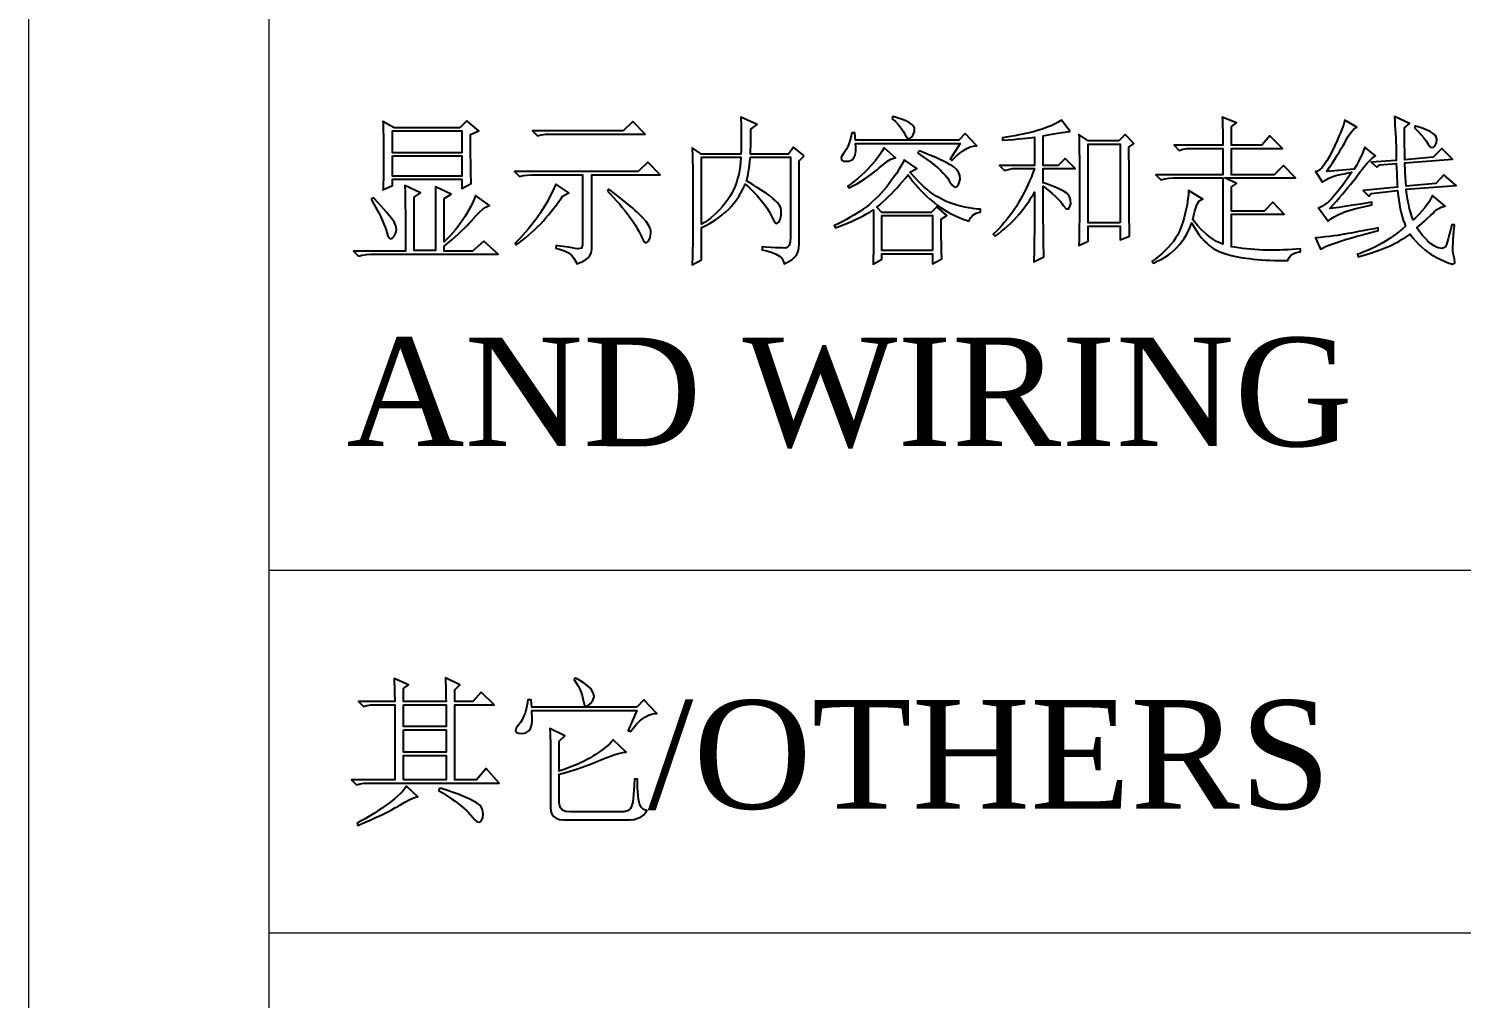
# Model space of a CAD drawing. Header units: millimetres. Extents: x 1653 to 3206, y -200 to 97.
# Drawn here: x 1653.4 to 1690.25, y -99.26 to -74.34 of the extents above; entities that cross this region are included whole.
import ezdxf

# ---------------------------------------------------------------- set-up
doc = ezdxf.new("R2010")
doc.units = ezdxf.units.MM
doc.header["$LTSCALE"] = 3
doc.styles.add('WMF-Times New Roman1', font='TIMES.TTF')

# ---------------------------------------------------------------- blocks, each defined once
blk = doc.blocks.new('XY')
at = {"lineweight": 20}
blk.add_lwpolyline([(0, 297), (0, 0), (205.21, 0), (205.21, 297)], close=True, dxfattribs=at)
at = {"color": 7, "lineweight": 20}
blk.add_lwpolyline([(6.177, 248.084), (6.177, 7.161), (200.583, 7.161), (200.583, 248.084)], close=True, dxfattribs=at)
at = {"color": 7}
for points in [[(11.091, 122.719), (9.402, 122.719), (9.112, 122.88), (9.116, 122.803), (9.119, 122.717), (9.121, 122.625), (9.124, 122.524), (9.125, 122.415), (9.127, 122.298), (9.128, 122.173), (9.128, 121.857), (9.127, 121.729), (9.126, 121.609), (9.124, 121.497), (9.122, 121.395), (9.12, 121.301), (9.117, 121.215), (9.113, 121.138), (9.112, 121.125), (9.353, 121.237), (9.353, 121.399), (11.14, 121.399), (11.14, 121.157), (11.381, 121.286), (11.379, 121.338), (11.376, 121.399), (11.374, 121.47), (11.372, 121.553), (11.37, 121.644), (11.369, 121.746), (11.368, 121.858), (11.367, 121.981), (11.366, 122.113), (11.366, 122.408), (11.365, 122.542), (11.574, 122.639), (11.268, 122.896)], [(15.292, 122.639), (12.959, 122.639), (13.087, 122.51), (13.185, 122.536), (13.288, 122.552), (13.399, 122.558), (15.855, 122.558), (15.534, 122.88)], [(19.943, 121.995), (19.67, 122.22), (19.541, 122.043), (18.559, 122.043), (18.565, 122.149), (18.568, 122.255), (18.571, 122.361), (18.574, 122.467), (18.576, 122.68), (18.576, 122.687), (18.736, 122.8), (18.318, 122.993), (18.324, 122.772), (18.326, 122.664), (18.326, 122.45), (18.325, 122.345), (18.324, 122.241), (18.321, 122.139), (18.318, 122.043), (17.304, 122.043), (17.063, 122.204), (17.067, 122.134), (17.07, 122.053), (17.074, 121.96), (17.076, 121.855), (17.077, 121.737), (17.078, 121.607), (17.078, 119.798), (17.077, 119.704), (17.076, 119.603), (17.073, 119.495), (17.069, 119.38), (17.065, 119.258), (17.063, 119.192), (17.304, 119.321), (17.304, 120.159), (17.394, 120.198), (17.484, 120.243), (17.573, 120.294), (17.662, 120.35), (17.75, 120.413), (17.837, 120.48), (17.923, 120.555), (17.932, 120.561), (18.004, 120.63), (18.073, 120.703), (18.138, 120.781), (18.2, 120.863), (18.26, 120.95), (18.315, 121.043), (18.368, 121.139), (18.417, 121.24), (18.43, 121.27), (18.509, 121.2), (18.586, 121.128), (18.661, 121.053), (18.734, 120.975), (18.805, 120.896), (18.849, 120.843), (18.921, 120.751), (18.986, 120.66), (19.042, 120.571), (19.09, 120.483), (19.129, 120.396), (19.131, 120.392), (19.188, 120.287), (19.244, 120.256), (19.299, 120.302), (19.299, 120.303), (19.337, 120.386), (19.352, 120.484), (19.349, 120.596), (19.34, 120.65), (19.326, 120.692), (19.299, 120.738), (19.259, 120.789), (19.205, 120.844), (19.138, 120.903), (19.058, 120.967), (18.965, 121.035), (18.858, 121.108), (18.739, 121.185), (18.605, 121.266), (18.463, 121.351), (18.484, 121.441), (18.503, 121.538), (18.52, 121.641), (18.536, 121.748), (18.55, 121.862), (18.559, 121.962), (19.589, 121.962), (19.589, 119.917), (19.586, 119.785), (19.559, 119.692), (19.509, 119.64), (19.452, 119.627), (19.388, 119.629), (19.306, 119.632), (19.205, 119.637), (19.085, 119.645), (18.947, 119.654), (18.865, 119.659), (18.865, 119.579), (19.005, 119.549), (19.124, 119.512), (19.224, 119.469), (19.305, 119.419), (19.365, 119.364), (19.406, 119.301), (19.427, 119.232), (19.428, 119.225), (19.535, 119.27), (19.624, 119.326), (19.696, 119.39), (19.751, 119.463), (19.789, 119.545), (19.81, 119.636), (19.815, 119.736), (19.815, 121.866)], [(22.197, 122.961), (22.289, 122.876), (22.368, 122.792), (22.436, 122.711), (22.491, 122.631), (22.533, 122.553), (22.543, 122.534), (22.597, 122.448), (22.655, 122.432), (22.716, 122.486), (22.736, 122.518), (22.778, 122.623), (22.777, 122.714), (22.733, 122.789), (22.711, 122.807), (22.651, 122.849), (22.572, 122.891), (22.475, 122.93), (22.36, 122.97), (22.229, 123.009)], [(26.784, 122.623), (26.559, 122.912), (26.474, 122.863), (26.385, 122.816), (26.292, 122.772), (26.194, 122.731), (26.09, 122.692), (25.982, 122.657), (25.947, 122.647), (25.863, 122.623), (25.773, 122.6), (25.678, 122.577), (25.579, 122.555), (25.474, 122.534), (25.365, 122.513), (25.25, 122.493), (25.045, 122.462), (25.045, 122.397), (25.193, 122.409), (25.327, 122.421), (25.45, 122.432), (25.561, 122.442), (25.659, 122.452), (25.744, 122.462), (25.818, 122.471), (25.866, 122.477), (25.866, 121.753), (24.965, 121.753), (25.094, 121.624), (25.303, 121.672), (25.866, 121.672), (25.827, 121.565), (25.786, 121.458), (25.742, 121.354), (25.698, 121.253), (25.651, 121.154), (25.603, 121.057), (25.553, 120.961), (25.501, 120.869), (25.448, 120.778), (25.392, 120.69), (25.335, 120.604), (25.276, 120.519), (25.216, 120.438), (25.154, 120.358), (25.09, 120.281), (25.024, 120.205), (24.956, 120.133), (24.887, 120.062), (24.816, 119.993), (24.804, 119.982), (24.852, 119.934), (24.938, 119.997), (25.02, 120.063), (25.102, 120.129), (25.18, 120.2), (25.257, 120.271), (25.331, 120.345), (25.402, 120.421), (25.472, 120.5), (25.538, 120.581), (25.603, 120.663), (25.665, 120.747), (25.726, 120.834), (25.784, 120.923), (25.84, 121.014), (25.866, 121.061), (25.866, 120.909), (25.866, 120.762), (25.866, 120.487), (25.865, 120.358), (25.865, 120.235), (25.864, 120.117), (25.863, 120.006), (25.862, 119.9), (25.861, 119.8), (25.859, 119.706), (25.858, 119.618), (25.856, 119.535), (25.855, 119.458), (25.853, 119.388), (25.852, 119.323), (25.85, 119.273), (26.107, 119.402), (26.106, 119.445), (26.104, 119.496), (26.103, 119.556), (26.101, 119.622), (26.1, 119.697), (26.098, 119.779), (26.097, 119.869), (26.096, 119.967), (26.095, 120.073), (26.094, 120.187), (26.093, 120.308), (26.093, 120.437), (26.093, 120.574), (26.092, 120.719), (26.092, 121.222), (26.207, 121.126), (26.309, 121.038), (26.397, 120.958), (26.472, 120.885), (26.533, 120.821), (26.579, 120.763), (26.607, 120.722), (26.678, 120.638), (26.739, 120.639), (26.767, 120.674), (26.797, 120.762), (26.793, 120.863), (26.767, 120.947), (26.74, 120.991), (26.694, 121.035), (26.629, 121.082), (26.544, 121.128), (26.439, 121.176), (26.315, 121.225), (26.172, 121.276), (26.092, 121.302), (26.092, 121.672), (26.913, 121.672), (26.655, 121.93), (26.478, 121.753), (26.092, 121.753), (26.092, 122.51), (26.173, 122.529), (26.263, 122.547), (26.361, 122.564), (26.468, 122.582), (26.582, 122.598), (26.704, 122.614)], [(30.699, 122.925), (30.702, 122.844), (30.705, 122.75), (30.708, 122.642), (30.709, 122.522), (30.71, 122.388), (30.711, 122.268), (29.455, 122.268), (29.584, 122.139), (29.681, 122.166), (29.785, 122.182), (29.895, 122.187), (30.711, 122.187), (30.711, 121.512), (28.988, 121.512), (29.117, 121.383), (29.214, 121.409), (29.318, 121.425), (29.428, 121.431), (30.711, 121.431), (30.711, 119.724), (30.63, 119.758), (30.55, 119.799), (30.469, 119.848), (30.388, 119.904), (30.308, 119.967), (30.227, 120.038), (30.147, 120.115), (30.067, 120.201), (29.986, 120.293), (29.938, 120.352), (29.964, 120.473), (29.992, 120.581), (30.02, 120.675), (30.043, 120.739), (30.101, 120.839), (30.175, 120.882), (30.196, 120.884), (29.825, 121.109), (29.823, 121.023), (29.816, 120.934), (29.805, 120.838), (29.789, 120.739), (29.768, 120.634), (29.743, 120.525), (29.712, 120.41), (29.678, 120.291), (29.656, 120.223), (29.625, 120.134), (29.587, 120.047), (29.543, 119.962), (29.493, 119.878), (29.437, 119.796), (29.375, 119.716), (29.306, 119.638), (29.231, 119.562), (29.15, 119.488), (29.063, 119.415), (28.971, 119.344), (28.892, 119.29), (28.924, 119.241), (29.025, 119.286), (29.122, 119.335), (29.213, 119.388), (29.3, 119.445), (29.381, 119.507), (29.458, 119.571), (29.529, 119.641), (29.597, 119.715), (29.659, 119.793), (29.716, 119.874), (29.768, 119.961), (29.816, 120.05), (29.858, 120.144), (29.896, 120.242), (29.906, 120.272), (29.969, 120.164), (30.032, 120.066), (30.096, 119.975), (30.161, 119.892), (30.227, 119.817), (30.295, 119.749), (30.362, 119.69), (30.381, 119.676), (30.45, 119.627), (30.527, 119.583), (30.614, 119.541), (30.709, 119.503), (30.812, 119.469), (30.923, 119.438), (31.043, 119.41), (31.129, 119.394), (31.215, 119.38), (31.304, 119.367), (31.397, 119.355), (31.494, 119.344), (31.595, 119.335), (31.699, 119.327), (31.806, 119.32), (31.917, 119.315), (32.032, 119.311), (32.152, 119.307), (32.273, 119.305), (32.384, 119.305), (32.413, 119.387), (32.47, 119.451), (32.555, 119.497), (32.668, 119.526), (32.706, 119.531), (32.706, 119.611), (32.597, 119.601), (32.488, 119.592), (32.381, 119.584), (32.272, 119.579), (32.166, 119.575), (32.058, 119.573), (31.953, 119.572), (31.846, 119.574), (31.741, 119.577), (31.636, 119.582), (31.532, 119.588), (31.427, 119.596), (31.323, 119.607), (31.22, 119.619), (31.118, 119.632), (31.016, 119.646), (30.936, 119.659), (30.936, 120.497), (32.288, 120.497), (31.998, 120.803), (31.773, 120.578), (30.936, 120.578), (30.936, 121.205), (31.065, 121.286), (30.759, 121.431), (32.577, 121.431), (32.271, 121.753), (32.03, 121.512), (30.936, 121.512), (30.936, 122.187), (32.24, 122.187), (31.917, 122.51), (31.709, 122.268), (30.936, 122.268), (30.936, 122.752), (31.065, 122.848), (30.694, 122.993)], [(33.834, 122.854), (33.81, 122.784), (33.78, 122.702), (33.743, 122.61), (33.697, 122.506), (33.646, 122.39), (33.587, 122.264), (33.527, 122.139), (33.453, 121.993), (33.382, 121.869), (33.317, 121.768), (33.256, 121.69), (33.199, 121.634), (33.147, 121.602), (33.099, 121.591), (33.092, 121.592), (33.269, 121.318), (33.346, 121.376), (33.435, 121.424), (33.537, 121.465), (33.616, 121.488), (33.724, 121.515), (33.829, 121.538), (33.931, 121.559), (34.026, 121.576), (33.968, 121.49), (33.909, 121.406), (33.847, 121.321), (33.784, 121.237), (33.717, 121.151), (33.649, 121.066), (33.592, 120.997), (33.501, 120.894), (33.416, 120.809), (33.335, 120.743), (33.259, 120.694), (33.188, 120.662), (33.173, 120.658), (33.415, 120.32), (33.489, 120.379), (33.572, 120.434), (33.666, 120.483), (33.77, 120.528), (33.841, 120.554), (33.923, 120.58), (34.011, 120.606), (34.107, 120.632), (34.21, 120.66), (34.321, 120.687), (34.439, 120.715), (34.541, 120.739), (34.541, 120.803), (34.392, 120.779), (34.252, 120.757), (34.123, 120.736), (34.002, 120.718), (33.891, 120.7), (33.79, 120.685), (33.697, 120.672), (33.615, 120.661), (33.542, 120.651), (33.463, 120.642), (33.548, 120.739), (33.631, 120.833), (33.709, 120.924), (33.784, 121.013), (33.857, 121.098), (33.924, 121.181), (33.99, 121.261), (34.051, 121.337), (34.109, 121.41), (34.163, 121.481), (34.215, 121.549), (34.235, 121.576), (34.328, 121.698), (34.413, 121.8), (34.488, 121.881), (34.554, 121.942), (34.609, 121.981), (34.638, 121.995), (34.364, 122.22), (34.329, 122.132), (34.289, 122.04), (34.245, 121.946), (34.197, 121.849), (34.143, 121.75), (34.09, 121.656), (33.382, 121.592), (33.456, 121.705), (33.526, 121.814), (33.591, 121.916), (33.651, 122.011), (33.706, 122.101), (33.757, 122.185), (33.802, 122.263), (33.843, 122.335), (33.873, 122.389), (33.943, 122.508), (34.01, 122.603), (34.074, 122.676), (34.136, 122.725), (34.155, 122.735), (33.849, 122.912)], [(35.129, 122.897), (35.137, 122.787), (35.144, 122.677), (35.15, 122.569), (35.155, 122.462), (35.16, 122.357), (35.163, 122.252), (35.166, 122.148), (35.168, 122.046), (35.169, 121.945), (35.169, 121.881), (34.525, 121.833), (34.669, 121.705), (34.75, 121.769), (35.169, 121.801), (35.174, 121.672), (35.18, 121.553), (35.185, 121.443), (35.191, 121.343), (35.197, 121.252), (35.201, 121.189), (34.315, 121.109), (34.461, 120.964), (34.525, 121.028), (35.201, 121.109), (35.216, 120.982), (35.234, 120.861), (35.253, 120.746), (35.274, 120.638), (35.299, 120.535), (35.324, 120.439), (35.351, 120.348), (35.381, 120.264), (35.41, 120.191), (35.327, 120.12), (35.243, 120.051), (35.158, 119.986), (35.072, 119.923), (34.984, 119.863), (34.895, 119.807), (34.806, 119.752), (34.714, 119.701), (34.621, 119.654), (34.528, 119.608), (34.433, 119.566), (34.338, 119.527), (34.24, 119.49), (34.171, 119.467), (34.187, 119.402), (34.307, 119.436), (34.421, 119.469), (34.529, 119.504), (34.631, 119.537), (34.728, 119.571), (34.818, 119.605), (34.903, 119.639), (34.951, 119.659), (35.047, 119.703), (35.141, 119.749), (35.234, 119.799), (35.325, 119.853), (35.416, 119.91), (35.505, 119.97), (35.523, 119.982), (35.597, 119.888), (35.672, 119.802), (35.748, 119.722), (35.825, 119.647), (35.904, 119.581), (35.983, 119.52), (36.064, 119.465), (36.145, 119.418), (36.174, 119.402), (36.314, 119.332), (36.43, 119.28), (36.523, 119.242), (36.59, 119.221), (36.617, 119.217), (36.677, 119.246), (36.666, 119.351), (36.665, 119.354), (36.64, 119.451), (36.626, 119.555), (36.625, 119.666), (36.625, 119.676), (36.629, 119.751), (36.635, 119.842), (36.643, 119.947), (36.652, 120.065), (36.663, 120.2), (36.665, 120.223), (36.601, 120.223), (36.564, 120.088), (36.532, 119.97), (36.505, 119.868), (36.482, 119.782), (36.464, 119.716), (36.423, 119.646), (36.35, 119.62), (36.245, 119.637), (36.207, 119.652), (36.141, 119.684), (36.072, 119.731), (36.001, 119.791), (35.926, 119.864), (35.848, 119.951), (35.767, 120.052), (35.7, 120.143), (35.894, 120.318), (35.975, 120.393), (36.046, 120.46), (36.107, 120.518), (36.143, 120.554), (36.231, 120.629), (36.321, 120.679), (36.411, 120.705), (36.424, 120.707), (36.102, 120.98), (36.06, 120.9), (36.012, 120.819), (35.956, 120.737), (35.893, 120.656), (35.823, 120.573), (35.746, 120.49), (35.662, 120.406), (35.603, 120.352), (35.571, 120.442), (35.541, 120.536), (35.514, 120.634), (35.49, 120.736), (35.469, 120.842), (35.451, 120.951), (35.435, 121.065), (35.426, 121.141), (36.714, 121.237), (36.392, 121.512), (36.183, 121.286), (35.426, 121.222), (35.415, 121.339), (35.407, 121.452), (35.401, 121.56), (35.397, 121.662), (35.394, 121.759), (35.394, 121.818), (36.617, 121.914), (36.344, 122.187), (36.119, 121.962), (35.394, 121.898), (35.39, 122.02), (35.387, 122.138), (35.384, 122.251), (35.382, 122.359), (35.38, 122.462), (35.379, 122.561), (35.378, 122.653), (35.378, 122.719), (35.507, 122.832), (35.121, 123.009)], [(35.636, 122.719), (35.73, 122.627), (35.811, 122.54), (35.88, 122.46), (35.935, 122.385), (35.978, 122.315), (35.981, 122.309), (36.048, 122.22), (36.115, 122.21), (36.158, 122.244), (36.207, 122.332), (36.213, 122.429), (36.198, 122.486), (36.17, 122.531), (36.119, 122.576), (36.043, 122.622), (35.942, 122.668), (35.817, 122.715), (35.668, 122.763), (35.652, 122.767)], [(11.14, 122.075), (9.353, 122.075), (9.353, 122.639), (11.14, 122.639)], [(21.167, 122.59), (21.141, 122.467), (21.109, 122.356), (21.072, 122.256), (21.03, 122.168), (20.982, 122.092), (20.957, 122.058), (20.897, 121.962), (20.9, 121.895), (20.966, 121.86), (20.981, 121.857), (21.092, 121.858), (21.178, 121.896), (21.223, 121.946), (21.255, 122.019), (21.271, 122.114), (21.271, 122.231), (21.263, 122.316), (23.951, 122.316), (23.694, 121.914), (23.742, 121.881), (23.847, 121.982), (23.946, 122.067), (24.04, 122.136), (24.128, 122.189), (24.211, 122.226), (24.287, 122.248), (24.357, 122.254), (24.386, 122.252), (24.08, 122.575), (23.919, 122.397), (21.263, 122.397), (21.247, 122.59)], [(28.038, 122.381), (27.25, 122.381), (27.009, 122.542), (27.012, 122.454), (27.014, 122.362), (27.015, 122.269), (27.017, 122.171), (27.019, 122.071), (27.02, 121.967), (27.022, 121.86), (27.023, 121.75), (27.024, 121.637), (27.025, 121.521), (27.025, 120.974), (27.024, 120.864), (27.024, 120.755), (27.023, 120.646), (27.021, 120.431), (27.02, 120.326), (27.018, 120.221), (27.017, 120.117), (27.015, 120.013), (27.012, 119.81), (27.009, 119.709), (27.009, 119.692), (27.25, 119.805), (27.25, 120.191), (28.071, 120.191), (28.071, 119.836), (28.313, 119.934), (28.311, 119.98), (28.31, 120.032), (28.308, 120.089), (28.307, 120.153), (28.306, 120.224), (28.304, 120.299), (28.303, 120.38), (28.303, 120.467), (28.302, 120.56), (28.301, 120.659), (28.301, 120.764), (28.3, 120.874), (28.299, 120.991), (28.299, 121.113), (28.298, 121.241), (28.298, 121.375), (28.297, 121.515), (28.297, 121.812), (28.296, 121.969), (28.296, 122.22), (28.425, 122.316), (28.2, 122.542)], [(9.353, 121.995), (11.14, 121.995), (11.14, 121.479), (9.353, 121.479)], [(18.31, 121.844), (18.297, 121.73), (18.28, 121.62), (18.259, 121.514), (18.232, 121.411), (18.201, 121.313), (18.166, 121.217), (18.127, 121.126), (18.083, 121.039), (18.034, 120.956), (17.981, 120.876), (17.98, 120.875), (17.91, 120.782), (17.839, 120.694), (17.766, 120.612), (17.692, 120.535), (17.615, 120.464), (17.537, 120.398), (17.457, 120.338), (17.377, 120.283), (17.304, 120.24), (17.304, 121.962), (18.318, 121.962)], [(21.952, 122.12), (21.897, 122.037), (21.838, 121.957), (21.777, 121.876), (21.711, 121.798), (21.643, 121.72), (21.571, 121.645), (21.496, 121.57), (21.416, 121.497), (21.333, 121.426), (21.247, 121.355), (21.158, 121.286), (21.07, 121.222), (21.103, 121.174), (21.21, 121.232), (21.312, 121.29), (21.409, 121.35), (21.502, 121.408), (21.589, 121.466), (21.672, 121.526), (21.749, 121.584), (21.822, 121.642), (21.875, 121.689), (21.989, 121.785), (22.089, 121.859), (22.175, 121.91), (22.247, 121.939), (22.293, 121.946), (22.003, 122.204)], [(22.857, 122.075), (22.98, 121.992), (23.093, 121.91), (23.198, 121.833), (23.293, 121.758), (23.378, 121.687), (23.454, 121.618), (23.522, 121.553), (23.58, 121.49), (23.628, 121.43), (23.667, 121.374), (23.685, 121.342), (23.752, 121.241), (23.811, 121.194), (23.864, 121.201), (23.91, 121.263), (23.927, 121.302), (23.951, 121.402), (23.946, 121.495), (23.913, 121.581), (23.852, 121.659), (23.798, 121.705), (23.746, 121.741), (23.684, 121.778), (23.611, 121.818), (23.528, 121.86), (23.434, 121.905), (23.329, 121.952), (23.214, 122), (23.088, 122.052), (22.953, 122.105), (22.905, 122.123)], [(28.071, 120.272), (27.25, 120.272), (27.25, 122.3), (28.071, 122.3)], [(15.678, 121.592), (12.492, 121.592), (12.62, 121.463), (12.718, 121.49), (12.821, 121.505), (12.932, 121.512), (14.246, 121.512), (14.246, 119.708), (14.215, 119.628), (14.121, 119.611), (14.118, 119.611), (14.058, 119.62), (13.976, 119.631), (13.873, 119.646), (13.749, 119.665), (13.603, 119.687), (13.57, 119.692), (13.554, 119.627), (13.676, 119.59), (13.779, 119.552), (13.863, 119.515), (13.892, 119.498), (13.958, 119.447), (14.021, 119.369), (14.082, 119.267), (14.101, 119.225), (14.226, 119.272), (14.323, 119.322), (14.391, 119.375), (14.415, 119.402), (14.466, 119.495), (14.487, 119.595), (14.487, 121.512), (16.242, 121.512), (15.92, 121.833)], [(22.478, 121.817), (22.432, 121.732), (22.38, 121.645), (22.324, 121.555), (22.261, 121.463), (22.193, 121.368), (22.132, 121.286), (22.066, 121.202), (21.998, 121.121), (21.926, 121.041), (21.854, 120.965), (21.778, 120.891), (21.7, 120.82), (21.621, 120.751), (21.545, 120.69), (21.471, 120.634), (21.391, 120.579), (21.308, 120.523), (21.221, 120.469), (21.13, 120.417), (21.035, 120.364), (20.936, 120.312), (20.832, 120.261), (20.725, 120.211), (20.716, 120.207), (20.748, 120.143), (20.862, 120.187), (20.972, 120.231), (21.079, 120.276), (21.18, 120.321), (21.279, 120.366), (21.372, 120.412), (21.463, 120.457), (21.549, 120.504), (21.631, 120.55), (21.71, 120.597), (21.73, 120.609), (21.73, 120.304), (21.729, 120.164), (21.728, 120.032), (21.727, 119.908), (21.726, 119.793), (21.725, 119.685), (21.724, 119.587), (21.723, 119.496), (21.721, 119.415), (21.719, 119.341), (21.717, 119.276), (21.714, 119.218), (21.714, 119.209), (21.939, 119.338), (21.939, 119.482), (23.243, 119.482), (23.243, 119.225), (23.484, 119.354), (23.481, 119.413), (23.479, 119.483), (23.476, 119.565), (23.474, 119.657), (23.472, 119.76), (23.47, 119.874), (23.469, 120), (23.468, 120.136), (23.468, 120.368), (23.613, 120.465), (23.355, 120.69), (23.211, 120.545), (21.939, 120.545), (21.811, 120.674), (21.887, 120.74), (21.962, 120.808), (22.037, 120.878), (22.112, 120.949), (22.185, 121.023), (22.258, 121.1), (22.331, 121.179), (22.404, 121.26), (22.476, 121.342), (22.546, 121.427), (22.615, 121.512), (22.675, 121.426), (22.738, 121.342), (22.804, 121.261), (22.873, 121.181), (22.945, 121.104), (23.019, 121.028), (23.096, 120.955), (23.176, 120.884), (23.258, 120.815), (23.283, 120.795), (23.366, 120.732), (23.452, 120.671), (23.539, 120.614), (23.629, 120.56), (23.72, 120.51), (23.815, 120.463), (23.911, 120.419), (24.01, 120.379), (24.111, 120.341), (24.176, 120.32), (24.219, 120.406), (24.283, 120.476), (24.369, 120.527), (24.477, 120.56), (24.482, 120.561), (24.482, 120.626), (24.38, 120.631), (24.277, 120.643), (24.175, 120.657), (24.073, 120.677), (23.971, 120.701), (23.869, 120.73), (23.767, 120.763), (23.664, 120.801), (23.58, 120.835), (23.501, 120.872), (23.421, 120.915), (23.34, 120.963), (23.26, 121.016), (23.178, 121.075), (23.098, 121.14), (23.016, 121.211), (22.935, 121.287), (22.852, 121.368), (22.771, 121.455), (22.688, 121.548), (22.663, 121.576), (22.84, 121.672), (22.519, 121.898)], [(9.677, 121.176), (9.679, 121.109), (9.681, 121.035), (9.682, 120.955), (9.684, 120.87), (9.685, 120.778), (9.687, 120.681), (9.688, 120.577), (9.689, 120.467), (9.689, 120.353), (9.689, 120.231), (9.69, 120.103), (9.691, 119.97), (9.691, 119.547), (8.356, 119.547), (8.484, 119.419), (8.581, 119.444), (8.685, 119.46), (8.796, 119.467), (12.074, 119.467), (11.703, 119.805), (11.414, 119.547), (10.689, 119.547), (10.689, 119.676), (10.788, 119.76), (10.882, 119.84), (10.971, 119.919), (11.054, 119.995), (11.132, 120.068), (11.205, 120.139), (11.274, 120.207), (11.336, 120.273), (11.394, 120.337), (11.421, 120.368), (11.513, 120.469), (11.599, 120.555), (11.68, 120.623), (11.756, 120.677), (11.826, 120.714), (11.848, 120.722), (11.494, 120.98), (11.455, 120.884), (11.413, 120.791), (11.368, 120.698), (11.319, 120.606), (11.268, 120.517), (11.214, 120.429), (11.156, 120.341), (11.096, 120.255), (11.033, 120.171), (10.966, 120.088), (10.897, 120.006), (10.824, 119.925), (10.748, 119.847), (10.689, 119.788), (10.689, 120.899), (10.866, 121.012), (10.464, 121.205), (10.464, 119.563), (9.916, 119.563), (9.916, 120.932), (10.078, 121.045), (9.676, 121.237)], [(13.513, 121.174), (13.469, 121.078), (13.424, 120.985), (13.376, 120.892), (13.326, 120.8), (13.273, 120.709), (13.218, 120.62), (13.161, 120.533), (13.103, 120.446), (13.042, 120.361), (12.978, 120.278), (12.913, 120.195), (12.846, 120.113), (12.775, 120.033), (12.704, 119.954), (12.63, 119.876), (12.553, 119.799), (12.508, 119.757), (12.54, 119.708), (12.621, 119.768), (12.702, 119.83), (12.781, 119.894), (12.858, 119.96), (12.935, 120.028), (13.011, 120.099), (13.086, 120.171), (13.159, 120.245), (13.231, 120.322), (13.301, 120.401), (13.371, 120.482), (13.439, 120.566), (13.506, 120.651), (13.573, 120.738), (13.638, 120.828), (13.701, 120.92), (13.731, 120.964), (13.892, 121.045), (13.554, 121.27)], [(8.806, 120.884), (8.879, 120.757), (8.943, 120.639), (9.002, 120.529), (9.054, 120.426), (9.099, 120.33), (9.137, 120.243), (9.168, 120.163), (9.192, 120.09), (9.209, 120.03), (9.247, 119.918), (9.294, 119.867), (9.349, 119.878), (9.402, 119.934), (9.446, 120.017), (9.459, 120.105), (9.442, 120.199), (9.396, 120.297), (9.37, 120.336), (9.322, 120.401), (9.267, 120.471), (9.205, 120.546), (9.136, 120.626), (9.061, 120.71), (8.98, 120.8), (8.891, 120.895), (8.87, 120.916)], [(14.89, 121.093), (14.973, 121.005), (15.053, 120.919), (15.128, 120.834), (15.2, 120.752), (15.267, 120.672), (15.331, 120.594), (15.39, 120.519), (15.446, 120.445), (15.461, 120.425), (15.533, 120.323), (15.597, 120.226), (15.653, 120.133), (15.701, 120.044), (15.742, 119.961), (15.767, 119.901), (15.824, 119.792), (15.878, 119.758), (15.931, 119.798), (15.936, 119.805), (15.983, 119.902), (16.003, 120.001), (16.001, 120.07), (15.981, 120.139), (15.94, 120.219), (15.876, 120.309), (15.788, 120.41), (15.759, 120.441), (15.712, 120.488), (15.657, 120.54), (15.595, 120.596), (15.525, 120.657), (15.449, 120.722), (15.365, 120.792), (15.274, 120.866), (15.175, 120.945), (15.069, 121.027), (14.956, 121.115), (14.922, 121.141)], [(23.243, 119.563), (21.939, 119.563), (21.939, 120.465), (23.243, 120.465)], [(34.561, 120.117), (34.43, 120.093), (34.309, 120.071), (34.198, 120.05), (34.097, 120.031), (34.005, 120.014), (33.923, 120), (33.851, 119.987), (33.825, 119.982), (33.745, 119.968), (33.656, 119.954), (33.558, 119.94), (33.453, 119.926), (33.34, 119.912), (33.217, 119.899), (33.092, 119.886), (33.221, 119.596), (33.272, 119.628), (33.352, 119.665), (33.458, 119.709), (33.593, 119.757), (33.64, 119.772), (33.708, 119.795), (33.784, 119.819), (33.867, 119.844), (33.957, 119.871), (34.053, 119.899), (34.158, 119.929), (34.269, 119.961), (34.387, 119.993), (34.513, 120.027), (34.645, 120.063), (34.702, 120.078), (34.702, 120.143)], [(10.722, 108.48), (10.726, 108.378), (10.731, 108.175), (10.732, 108.073), (10.733, 107.971), (10.733, 107.97), (9.638, 107.97), (9.638, 108.308), (9.767, 108.404), (9.397, 108.566), (9.402, 108.448), (9.406, 108.337), (9.409, 108.233), (9.412, 108.135), (9.413, 108.043), (9.413, 107.97), (8.48, 107.97), (8.608, 107.841), (8.701, 107.866), (8.8, 107.883), (8.905, 107.889), (8.93, 107.89), (9.413, 107.89), (9.413, 105.957), (8.302, 105.957), (8.432, 105.828), (8.524, 105.853), (8.623, 105.869), (8.728, 105.876), (12.101, 105.876), (11.763, 106.247), (11.521, 105.957), (10.958, 105.957), (10.958, 107.89), (11.972, 107.89), (11.634, 108.212), (11.425, 107.97), (10.958, 107.97), (10.958, 108.275), (11.087, 108.404), (10.716, 108.582)], [(14.016, 108.549), (14.081, 108.454), (14.136, 108.359), (14.181, 108.268), (14.217, 108.177), (14.242, 108.089), (14.258, 108.002), (14.258, 108.002), (14.282, 107.899), (14.323, 107.853), (14.38, 107.862), (14.451, 107.921), (14.512, 108.009), (14.539, 108.093), (14.53, 108.177), (14.485, 108.257), (14.483, 108.26), (14.428, 108.321), (14.362, 108.382), (14.283, 108.443), (14.194, 108.505), (14.092, 108.566), (14.064, 108.582)], [(15.642, 107.825), (12.938, 107.825), (12.921, 108.018), (12.841, 108.018), (12.82, 107.892), (12.795, 107.778), (12.765, 107.674), (12.73, 107.582), (12.691, 107.501), (12.648, 107.432), (12.608, 107.382), (12.538, 107.288), (12.522, 107.217), (12.563, 107.17), (12.599, 107.156), (12.7, 107.147), (12.789, 107.169), (12.869, 107.225), (12.873, 107.229), (12.909, 107.281), (12.935, 107.352), (12.949, 107.443), (12.952, 107.555), (12.944, 107.687), (12.938, 107.744), (15.642, 107.744), (15.416, 107.229), (15.481, 107.197), (15.554, 107.298), (15.63, 107.386), (15.706, 107.463), (15.783, 107.526), (15.86, 107.579), (15.939, 107.618), (16.017, 107.645), (16.098, 107.66), (16.156, 107.664), (15.819, 108.018)], [(9.638, 107.89), (10.733, 107.89), (10.733, 107.326), (9.638, 107.326)], [(9.638, 107.246), (10.733, 107.246), (10.733, 106.665), (9.638, 106.665)], [(13.649, 105.32), (13.646, 105.362), (13.646, 106.102), (13.745, 106.129), (13.844, 106.157), (13.942, 106.187), (14.04, 106.217), (14.136, 106.249), (14.232, 106.282), (14.328, 106.316), (14.422, 106.351), (14.516, 106.388), (14.609, 106.426), (14.7, 106.464), (14.839, 106.522), (14.963, 106.57), (15.073, 106.608), (15.169, 106.636), (15.25, 106.656), (15.317, 106.665), (15.368, 106.665), (15.03, 106.987), (14.989, 106.936), (14.934, 106.878), (14.863, 106.816), (14.777, 106.748), (14.677, 106.675), (14.58, 106.609), (14.507, 106.564), (14.431, 106.518), (14.35, 106.475), (14.266, 106.431), (14.175, 106.389), (14.082, 106.347), (13.984, 106.306), (13.88, 106.265), (13.774, 106.226), (13.663, 106.188), (13.646, 106.182), (13.646, 106.955), (13.79, 107.085), (13.404, 107.277), (13.411, 107.155), (13.415, 107.043), (13.418, 106.942), (13.42, 106.853), (13.42, 105.249), (13.43, 105.155), (13.458, 105.078), (13.505, 105.017), (13.57, 104.97), (13.655, 104.941), (13.757, 104.927), (15.352, 104.927), (15.469, 104.928), (15.574, 104.942), (15.667, 104.97), (15.748, 105.009), (15.817, 105.062), (15.874, 105.128), (15.899, 105.168), (15.814, 105.194), (15.75, 105.252), (15.708, 105.343), (15.698, 105.385), (15.686, 105.46), (15.675, 105.546), (15.667, 105.642), (15.661, 105.751), (15.659, 105.869), (15.658, 105.973), (15.577, 105.973), (15.572, 105.824), (15.565, 105.692), (15.557, 105.577), (15.547, 105.478), (15.536, 105.396), (15.524, 105.329), (15.512, 105.289), (15.471, 105.215), (15.402, 105.165), (15.305, 105.139), (15.239, 105.136), (13.92, 105.136), (13.81, 105.147), (13.728, 105.181), (13.675, 105.239)], [(9.638, 105.957), (9.638, 106.585), (10.733, 106.585), (10.733, 105.957)], [(9.675, 105.734), (9.622, 105.67), (9.56, 105.605), (9.488, 105.537), (9.406, 105.467), (9.316, 105.395), (9.217, 105.32), (9.172, 105.289), (9.077, 105.223), (8.984, 105.161), (8.893, 105.102), (8.805, 105.047), (8.719, 104.995), (8.636, 104.947), (8.554, 104.901), (8.475, 104.86), (8.447, 104.846), (8.463, 104.781), (8.581, 104.833), (8.694, 104.883), (8.802, 104.931), (8.905, 104.979), (9.003, 105.025), (9.097, 105.07), (9.185, 105.113), (9.268, 105.156), (9.348, 105.197), (9.421, 105.236), (9.49, 105.275), (9.542, 105.305), (9.676, 105.382), (9.789, 105.441), (9.881, 105.485), (9.952, 105.511), (10.003, 105.522), (10.008, 105.523), (9.719, 105.796)], [(10.54, 105.684), (10.659, 105.611), (10.769, 105.541), (10.871, 105.473), (10.965, 105.407), (11.051, 105.344), (11.129, 105.284), (11.199, 105.225), (11.26, 105.169), (11.312, 105.115), (11.358, 105.063), (11.376, 105.04), (11.465, 104.936), (11.538, 104.879), (11.599, 104.869), (11.647, 104.905), (11.65, 104.91), (11.684, 104.991), (11.692, 105.084), (11.673, 105.187), (11.658, 105.232), (11.64, 105.264), (11.61, 105.299), (11.566, 105.334), (11.511, 105.372), (11.443, 105.411), (11.362, 105.453), (11.269, 105.495), (11.163, 105.539), (11.045, 105.586), (10.914, 105.633), (10.771, 105.683), (10.615, 105.733), (10.572, 105.747)]]:
    blk.add_lwpolyline(points, close=True, dxfattribs=at)
at = {"color": 7, "lineweight": 20}
for points in [[(6.177, 111.344), (200.583, 111.344)], [(6.177, 102.024), (200.583, 102.024)]]:
    blk.add_lwpolyline(points, dxfattribs=at)
at = {"color": 7, "lineweight": 20, "style": 'WMF-Times New Roman1'}
for s, p in [('AND WIRING', (8.168, 114.536)), ('/OTHERS', (15.92, 105.216))]:
    blk.add_text(s, height=2.7918, dxfattribs=at).set_placement(p)

msp = doc.modelspace()

# ---------------------------------------------------------------- block references
msp.add_blockref('XY', (1653.404, -199.603))

doc.saveas('drawing.dxf')
